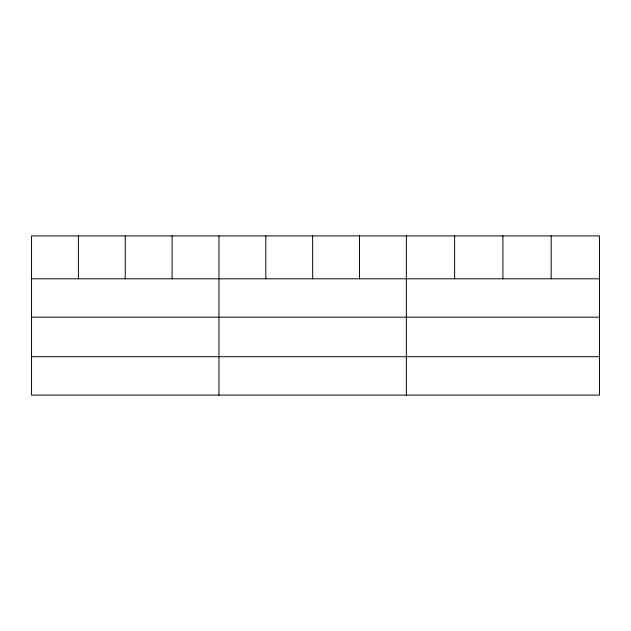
<?xml version="1.0" encoding="UTF-8"?>
<svg xmlns="http://www.w3.org/2000/svg" width="631" height="631" viewBox="0 0 631 631"><rect width="100%" height="100%" fill="white"/><g stroke="black" fill="none" stroke-linecap="round" stroke-linejoin="round"><path stroke-width="0.95" d="M599.45 317.172L599.45 235.907L31.55 235.907L31.55 395.093L599.45 395.093L599.45 317.172L31.55 317.172M31.55 278.799L599.45 278.799M31.55 356.712L599.45 356.712M551.178 235.907L551.178 278.799M502.907 235.907L502.907 278.799M454.635 235.907L454.635 278.799M406.364 235.907L406.364 395.093M359.512 235.907L359.512 278.799M312.66 235.907L312.66 278.799M265.809 235.907L265.809 278.799M218.957 235.907L218.957 395.093M172.105 235.907L172.105 278.799M125.254 235.907L125.254 278.799M78.402 235.907L78.402 278.799"/></g></svg>
